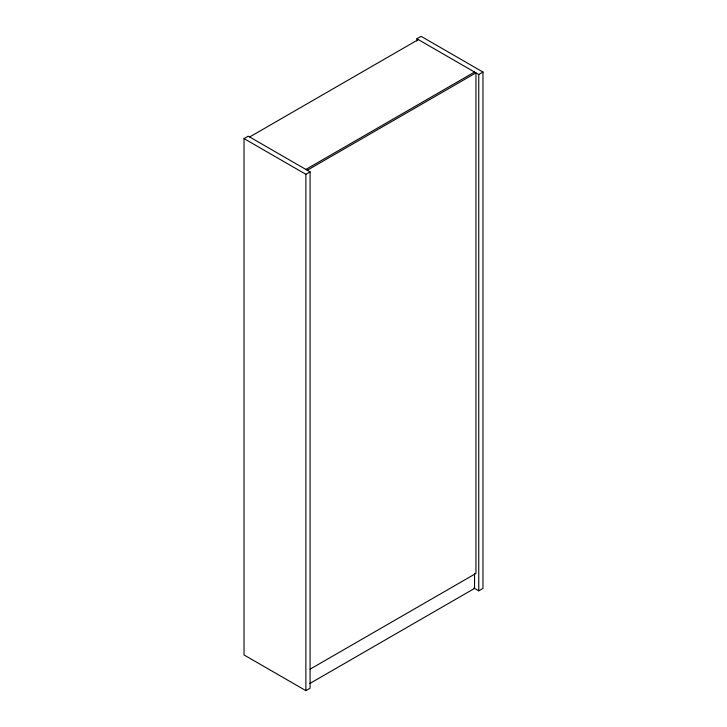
<?xml version="1.0" encoding="UTF-8"?>
<svg xmlns="http://www.w3.org/2000/svg" width="727" height="727" viewBox="0 0 727 727"><rect width="100%" height="100%" fill="white"/><g stroke="black" fill="none" stroke-linecap="round" stroke-linejoin="round"><path stroke-width="1.09" d="M244.027 138.593L248.243 136.158L310.093 171.872L310.093 688.215L305.876 690.65L244.027 654.945L244.027 138.593L305.876 174.307L310.093 171.872M416.907 41.057L416.907 38.785L421.124 36.35L482.973 72.055L482.973 588.407L478.757 590.842L473.85 588.007M249.652 136.976L418.307 39.594M305.876 169.436L474.54 72.055M307.285 170.245L475.949 72.873L475.949 573.43L310.229 669.104M416.907 38.785L478.757 74.49L482.973 72.055M309.802 683.516L474.54 588.407L474.54 573.739M478.757 74.49L478.757 590.842M305.876 174.307L305.876 690.65"/></g></svg>
